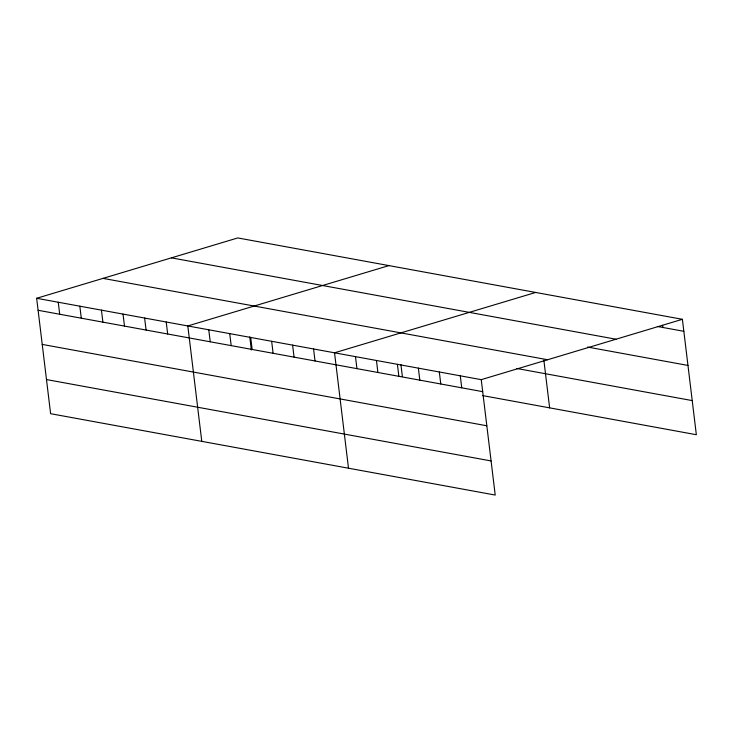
<?xml version="1.0" encoding="UTF-8"?>
<svg xmlns="http://www.w3.org/2000/svg" width="733" height="733" viewBox="0 0 733 733"><rect width="100%" height="100%" fill="white"/><g stroke="black" fill="none" stroke-linecap="round" stroke-linejoin="round"><path stroke-width="1.1" d="M36.65 298.285L481.242 379.657L495.215 495.059L50.614 413.696L36.65 298.285L237.785 237.941L682.386 319.304L696.35 434.715L482.341 395.545M388.948 265.603L187.813 325.947L201.777 441.358M535.667 292.458L334.532 352.802L348.496 468.213M481.242 379.657L682.386 319.304M657.364 326.469L683.834 331.307M171.412 257.851L616.013 339.223M587.582 347.066L687.966 365.437M103.023 278.375L547.624 359.738M516.82 368.488L692.218 400.594M38.107 310.288L482.699 391.66M42.23 344.409L486.831 425.781M46.491 379.566L491.083 460.938M662.614 325.296L662.879 327.477M543.859 360.132L549.631 407.86M460.287 375.818L461.735 387.821M439.324 371.979L440.78 383.982M418.369 368.149L419.817 380.152M400.914 364.503L402.38 376.606M397.405 364.31L398.862 376.313M376.45 360.471L377.898 372.474M355.487 356.641L356.944 368.644M313.568 348.963L315.025 360.975M292.614 345.133L294.061 357.136M271.65 341.294L273.107 353.297M250.695 337.455L252.143 349.467M249.761 336.832L251.355 350.044M229.731 333.625L231.188 345.628M208.768 329.786L210.224 341.789M166.217 321.998L167.674 334.001M144.621 318.049L146.078 330.052M123.025 314.091L124.482 326.103M101.438 310.141L102.886 322.144M79.842 306.192L81.29 318.195M58.246 302.234L59.694 314.246"/></g></svg>
